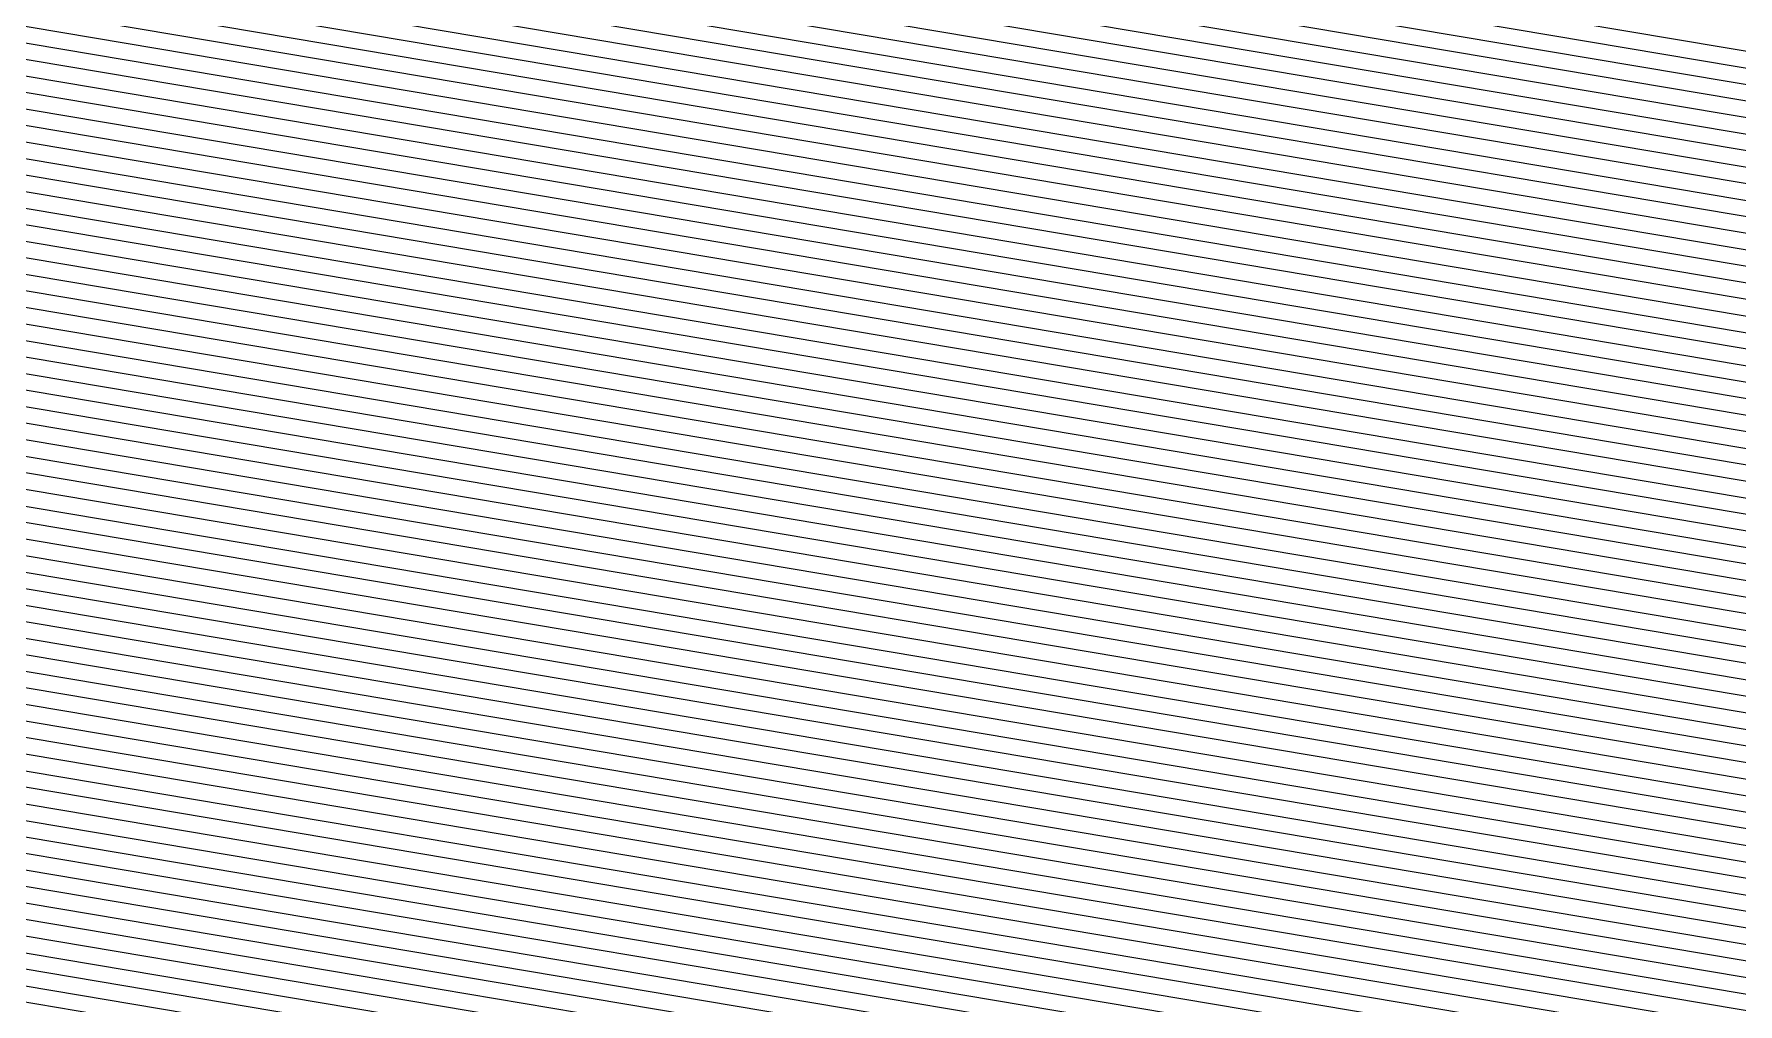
# Model space of a CAD drawing. Extents: x 7084 to 11035, y 13750 to 16729.
# Drawn here: x 8862.3 to 8932.6, y 14564 to 14604 of the extents above; entities that cross this region are included whole.
import ezdxf

# ---------------------------------------------------------------- set-up
doc = ezdxf.new("R2010")
doc.units = 0
doc.layers.add('Default', color=7, linetype='Continuous')

msp = doc.modelspace()

# ---------------------------------------------------------------- linework, layer by layer
at = {"layer": 'Default'}
for points in [[(9170.265, 15773.239), (9287.169, 15769.585), (9352.927, 15746.448), (9419.904, 15720.875), (9685.097, 15791.337), (9868.977, 15741.41), (10007.441, 15560.557), (10019.175, 15407.89), (10017.957, 15262.978), (9974.119, 15073.009), (9948.303, 14640.843), (9909.335, 14578.738), (9651.182, 14484.789), (9535.496, 14445.821), (9380.842, 14448.257), (9291.662, 14356.656), (8972.491, 14408.328), (8951.369, 14563.344), (8828.377, 14584.046), (8735.828, 14586.481), (8660.327, 14586.481), (8615.271, 14601.094), (8343.037, 14709.136)], [(9353.434, 15743.619), (9421.674, 15717.564), (9681.225, 15786.526), (9868.574, 15735.657), (10004.092, 15558.652), (10015.577, 15409.233), (10014.336, 15261.587), (9969.67, 15068.034), (9944.404, 14645.063), (9904.701, 14581.786), (9652.04, 14489.836), (9534.171, 14450.133), (9376.599, 14452.614), (9289.317, 14362.963), (8976.936, 14413.535), (8956.264, 14565.253), (8830.951, 14586.345), (8736.656, 14588.827), (8659.731, 14588.827), (8613.824, 14603.716), (8347.382, 14709.458)], [(8349.555, 14709.619), (8613.101, 14605.026), (8659.433, 14589.999), (8737.07, 14589.999), (8832.238, 14587.495), (8958.712, 14566.207), (8979.159, 14416.139), (9288.144, 14366.116), (9374.478, 14454.793), (9533.509, 14452.288), (9652.469, 14492.359), (9902.383, 14583.31), (9942.454, 14647.173), (9967.445, 15065.546), (10012.525, 15260.892), (10013.777, 15409.905), (10002.418, 15557.7), (9868.373, 15732.78), (9679.289, 15784.121), (9422.559, 15715.908), (9353.687, 15742.204)], [(9353.813, 15741.497), (9423.001, 15715.08), (9678.32, 15782.918), (9868.272, 15731.342), (10001.58, 15557.224), (10012.878, 15410.241), (10011.62, 15260.544), (9966.333, 15064.302), (9941.479, 14648.228), (9901.225, 14584.072), (9652.684, 14493.621), (9533.178, 14453.366), (9373.417, 14455.882), (9287.558, 14367.692), (8980.27, 14417.44), (8959.935, 14566.685), (8832.882, 14588.07), (8737.277, 14590.586), (8659.283, 14590.586), (8612.739, 14605.681), (8350.641, 14709.7)], [(9353.94, 15740.79), (9423.444, 15714.252), (9677.352, 15781.715), (9868.171, 15729.904), (10000.743, 15556.747), (10011.978, 15410.576), (10010.714, 15260.196), (9965.221, 15063.059), (9940.504, 14649.283), (9900.066, 14584.834), (9652.898, 14494.883), (9532.846, 14454.444), (9372.356, 14456.972), (9286.971, 14369.269), (8981.382, 14418.742), (8961.159, 14567.162), (8833.525, 14588.645), (8737.484, 14591.172), (8659.134, 14591.172), (8612.377, 14606.337), (8351.728, 14709.781)], [(9354.193, 15739.375), (9424.329, 15712.596), (9675.416, 15779.31), (9867.97, 15727.027), (9999.069, 15555.795), (10010.179, 15411.248), (10008.904, 15259.501), (9962.997, 15060.571), (9938.555, 14651.393), (9897.748, 14586.358), (9653.327, 14497.406), (9532.184, 14456.6), (9370.235, 14459.15), (9285.798, 14372.422), (8983.605, 14421.346), (8963.606, 14568.116), (8834.812, 14589.795), (8737.898, 14592.345), (8658.836, 14592.345), (8611.654, 14607.647), (8353.901, 14709.942)], [(9354.32, 15738.668), (9424.771, 15711.768), (9674.448, 15778.107), (9867.869, 15725.589), (9998.231, 15555.319), (10009.279, 15411.584), (10007.998, 15259.153), (9961.885, 15059.327), (9937.58, 14652.447), (9896.59, 14587.12), (9653.541, 14498.668), (9531.853, 14457.678), (9369.174, 14460.24), (9285.212, 14373.999), (8984.716, 14422.648), (8964.83, 14568.594), (8835.456, 14590.369), (8738.105, 14592.931), (8658.687, 14592.931), (8611.292, 14608.302), (8354.987, 14710.022)], [(9160.71, 15765.686), (9284.782, 15761.809), (9354.573, 15737.253), (9425.656, 15710.112), (9672.512, 15775.702), (9867.668, 15722.712), (9996.557, 15554.366), (10007.48, 15412.255), (10006.187, 15258.457), (9959.66, 15056.84), (9935.63, 14654.557), (9894.272, 14588.644), (9653.97, 14501.191), (9531.19, 14459.834), (9367.053, 14462.418), (9284.039, 14377.152), (8986.939, 14425.251), (8967.278, 14569.548), (8836.743, 14591.519), (8738.519, 14594.104), (8658.389, 14594.104), (8610.569, 14609.613), (8357.16, 14710.184)], [(9284.599, 15761.211), (9354.7, 15736.546), (9426.099, 15709.284), (9671.544, 15774.499), (9867.567, 15721.274), (9995.72, 15553.89), (10006.58, 15412.591), (10005.282, 15258.11), (9958.548, 15055.596), (9934.655, 14655.612), (9893.114, 14589.406), (9654.185, 14502.453), (9530.859, 14460.912), (9365.992, 14463.508), (9283.453, 14378.729), (8988.05, 14426.553), (8968.501, 14570.025), (8837.387, 14592.094), (8738.726, 14594.69), (8658.24, 14594.69), (8610.208, 14610.268), (8358.246, 14710.264)], [(9284.415, 15760.613), (9354.826, 15735.838), (9426.541, 15708.456), (9670.576, 15773.296), (9867.466, 15719.836), (9994.882, 15553.414), (10005.68, 15412.927), (10004.377, 15257.762), (9957.436, 15054.352), (9933.68, 14656.667), (9891.955, 14590.168), (9654.399, 14503.715), (9530.528, 14461.989), (9364.931, 14464.597), (9282.867, 14380.305), (8989.161, 14427.855), (8969.725, 14570.502), (8838.03, 14592.669), (8738.933, 14595.277), (8658.091, 14595.277), (8609.846, 14610.924), (8359.333, 14710.345)], [(9284.232, 15760.015), (9354.953, 15735.131), (9426.984, 15707.628), (9669.608, 15772.094), (9867.365, 15718.398), (9994.045, 15552.937), (10004.781, 15413.263), (10003.471, 15257.414), (9956.324, 15053.108), (9932.705, 14657.722), (9890.796, 14590.93), (9654.614, 14504.976), (9530.197, 14463.067), (9363.871, 14465.687), (9282.28, 14381.882), (8990.273, 14429.156), (8970.949, 14570.98), (8838.674, 14593.244), (8739.14, 14595.863), (8657.941, 14595.863), (8609.484, 14611.579), (8360.419, 14710.425)], [(9871.092, 15771.613), (10025.023, 15570.559), (10038.068, 15400.838), (10036.971, 15270.281), (9997.474, 15099.13), (9968.776, 14618.69), (9933.668, 14562.737), (9646.678, 14458.293), (9542.452, 14423.185), (9403.117, 14425.379), (9303.975, 14323.547), (8949.152, 14380.991), (8925.671, 14553.323), (8814.862, 14571.974), (8731.481, 14574.168), (8663.459, 14574.168), (8622.865, 14587.333), (8320.222, 14707.443)], [(9284.048, 15759.416), (9355.079, 15734.424), (9427.426, 15706.8), (9668.64, 15770.891), (9867.265, 15716.959), (9993.208, 15552.461), (10003.881, 15413.599), (10002.566, 15257.066), (9955.211, 15051.864), (9931.731, 14658.777), (9889.638, 14591.692), (9654.828, 14506.238), (9529.866, 14464.145), (9362.81, 14466.776), (9281.694, 14383.459), (8991.384, 14430.458), (8972.172, 14571.457), (8839.317, 14593.819), (8739.347, 14596.449), (8657.792, 14596.449), (8609.123, 14612.234), (8361.505, 14710.506)], [(9283.864, 15758.818), (9355.206, 15733.717), (9427.869, 15705.973), (9667.672, 15769.688), (9867.164, 15715.521), (9992.371, 15551.985), (10002.982, 15413.934), (10001.66, 15256.719), (9954.099, 15050.62), (9930.756, 14659.832), (9888.479, 14592.454), (9655.043, 14507.5), (9529.534, 14465.223), (9361.749, 14467.865), (9281.108, 14385.035), (8992.495, 14431.76), (8973.396, 14571.934), (8839.961, 14594.393), (8739.554, 14597.036), (8657.643, 14597.036), (8608.761, 14612.889), (8362.592, 14710.587)], [(9870.891, 15768.736), (10023.349, 15569.606), (10036.269, 15401.51), (10035.16, 15269.585), (9995.25, 15096.642), (9966.826, 14620.8), (9931.35, 14564.261), (9647.107, 14460.817), (9541.789, 14425.341), (9400.996, 14427.558), (9302.803, 14326.7), (8951.375, 14383.594), (8928.119, 14554.277), (8816.149, 14573.123), (8731.895, 14575.341), (8663.161, 14575.341), (8622.142, 14588.644), (8322.395, 14707.605)], [(9283.497, 15757.622), (9355.459, 15732.302), (9428.754, 15704.317), (9665.735, 15767.283), (9866.963, 15712.645), (9990.696, 15551.032), (10001.182, 15414.606), (9999.85, 15256.023), (9951.875, 15048.133), (9928.806, 14661.942), (9886.162, 14593.978), (9655.472, 14510.023), (9528.872, 14467.379), (9359.628, 14470.044), (9279.935, 14388.188), (8994.718, 14434.363), (8975.844, 14572.888), (8841.248, 14595.543), (8739.968, 14598.208), (8657.345, 14598.208), (8608.038, 14614.2), (8364.765, 14710.748)], [(9870.689, 15765.86), (10021.674, 15568.654), (10034.469, 15402.182), (10033.349, 15268.89), (9993.026, 15094.154), (9964.876, 14622.91), (9929.033, 14565.785), (9647.536, 14463.34), (9541.127, 14427.497), (9398.874, 14429.737), (9301.63, 14329.854), (8953.598, 14386.198), (8930.566, 14555.232), (8817.436, 14574.273), (8732.309, 14576.513), (8662.862, 14576.513), (8621.419, 14589.955), (8324.568, 14707.766)], [(9663.799, 15764.877), (9866.761, 15709.768), (9989.022, 15550.08), (9999.383, 15415.278), (9998.039, 15255.328), (9949.651, 15045.645), (9926.856, 14664.052), (9883.844, 14595.502), (9655.901, 14512.547), (9528.209, 14469.535), (9357.506, 14472.223), (9278.762, 14391.342), (8996.941, 14436.967), (8978.291, 14573.843), (8842.535, 14596.693), (8740.382, 14599.381), (8657.047, 14599.381), (8607.314, 14615.511), (8366.937, 14710.909)], [(9870.589, 15764.421), (10020.837, 15568.178), (10033.57, 15402.517), (10032.444, 15268.542), (9991.914, 15092.911), (9963.901, 14623.964), (9927.874, 14566.546), (9647.751, 14464.602), (9540.796, 14428.575), (9397.814, 14430.826), (9301.044, 14331.43), (8954.709, 14387.5), (8931.79, 14555.709), (8818.08, 14574.848), (8732.516, 14577.1), (8662.713, 14577.1), (8621.057, 14590.61), (8325.654, 14707.846)], [(9282.946, 15755.827), (9355.839, 15730.18), (9430.081, 15701.833), (9662.831, 15763.674), (9866.66, 15708.33), (9988.185, 15549.603), (9998.483, 15415.613), (9997.133, 15254.98), (9948.538, 15044.401), (9925.881, 14665.107), (9882.686, 14596.264), (9656.115, 14513.808), (9527.878, 14470.613), (9356.446, 14473.312), (9278.176, 14392.918), (8998.052, 14438.269), (8979.515, 14574.32), (8843.179, 14597.268), (8740.589, 14599.967), (8656.898, 14599.967), (8606.953, 14616.166), (8368.024, 14710.99)], [(9870.488, 15762.983), (10020, 15567.701), (10032.67, 15402.853), (10031.538, 15268.194), (9990.801, 15091.667), (9962.926, 14625.019), (9926.715, 14567.308), (9647.965, 14465.863), (9540.464, 14429.653), (9396.753, 14431.916), (9300.457, 14333.007), (8955.82, 14388.802), (8933.014, 14556.186), (8818.723, 14575.423), (8732.723, 14577.686), (8662.564, 14577.686), (8620.696, 14591.265), (8326.741, 14707.927)], [(9282.763, 15755.229), (9355.966, 15729.473), (9430.524, 15701.005), (9661.863, 15762.472), (9866.56, 15706.892), (9987.347, 15549.127), (9997.584, 15415.949), (9996.228, 15254.632), (9947.426, 15043.157), (9924.906, 14666.161), (9881.527, 14597.026), (9656.33, 14515.07), (9527.547, 14471.69), (9355.385, 14474.402), (9277.59, 14394.495), (8999.164, 14439.571), (8980.738, 14574.797), (8843.822, 14597.843), (8740.796, 14600.554), (8656.748, 14600.554), (8606.591, 14616.821), (8369.11, 14711.07)], [(9870.387, 15761.545), (10019.162, 15567.225), (10031.77, 15403.189), (10030.633, 15267.847), (9989.689, 15090.423), (9961.951, 14626.074), (9925.557, 14568.07), (9648.18, 14467.125), (9540.133, 14430.73), (9395.692, 14433.005), (9299.871, 14334.583), (8956.932, 14390.103), (8934.237, 14556.663), (8819.367, 14575.998), (8732.93, 14578.272), (8662.415, 14578.272), (8620.334, 14591.92), (8327.827, 14708.008)], [(9282.579, 15754.631), (9356.092, 15728.765), (9430.967, 15700.177), (9660.895, 15761.269), (9866.459, 15705.454), (9986.51, 15548.651), (9996.684, 15416.285), (9995.323, 15254.284), (9946.314, 15041.914), (9923.932, 14667.216), (9880.368, 14597.788), (9656.544, 14516.332), (9527.216, 14472.768), (9354.324, 14475.491), (9277.003, 14396.072), (9000.275, 14440.872), (8981.962, 14575.275), (8844.466, 14598.418)], [(9282.396, 15754.033), (9356.219, 15728.058), (9431.409, 15699.349), (9659.927, 15760.066), (9866.358, 15704.015), (9985.673, 15548.175), (9995.784, 15416.621), (9994.417, 15253.937), (9945.202, 15040.67), (9922.957, 14668.271), (9879.21, 14598.55), (9656.759, 14517.593), (9526.885, 14473.846), (9353.264, 14476.58), (9276.417, 14397.648), (9001.386, 14442.174), (8983.186, 14575.752), (8845.109, 14598.992), (8741.21, 14601.727), (8656.45, 14601.727)], [(9870.186, 15758.669), (10017.488, 15566.273), (10029.971, 15403.861), (10028.822, 15267.151), (9987.465, 15087.935), (9960.002, 14628.184), (9923.239, 14569.594), (9648.609, 14469.649), (9539.471, 14432.886), (9393.571, 14435.184), (9298.698, 14337.737), (8959.155, 14392.707), (8936.685, 14557.618), (8820.654, 14577.148), (8733.344, 14579.445)], [(9282.029, 15752.836), (9356.472, 15726.643), (9432.294, 15697.693), (9657.991, 15757.661), (9866.157, 15701.139), (9983.998, 15547.222), (9993.985, 15417.292), (9992.606, 15253.241), (9942.977, 15038.182), (9921.007, 14670.381), (9876.892, 14600.073), (9657.188, 14520.117), (9526.222, 14476.002), (9351.142, 14478.759), (9275.244, 14400.801), (9003.609, 14444.778), (8985.633, 14576.706), (8846.396, 14600.142), (8741.624, 14602.899), (8656.152, 14602.899), (8605.144, 14619.442), (8373.456, 14711.393)], [(9281.845, 15752.238), (9356.599, 15725.936), (9432.737, 15696.865), (9657.023, 15756.458), (9866.056, 15699.701), (9983.161, 15546.746), (9993.085, 15417.628), (9991.701, 15252.893), (9941.865, 15036.938), (9920.032, 14671.436), (9875.734, 14600.835), (9657.402, 14521.378), (9525.891, 14477.08), (9350.081, 14479.849), (9274.658, 14402.378), (9004.721, 14446.079), (8986.857, 14577.183), (8847.04, 14600.717), (8741.831, 14603.486), (8656.003, 14603.486), (8604.783, 14620.098), (8374.542, 14711.473)], [(8375.629, 14711.554), (8604.421, 14620.753), (8655.854, 14604.072), (8742.038, 14604.072), (8847.684, 14601.292), (8988.081, 14577.661), (9005.832, 14447.381), (9274.071, 14403.955), (9349.021, 14480.938), (9525.56, 14478.158), (9657.616, 14522.64), (9874.575, 14601.597), (9919.057, 14672.491), (9940.753, 15035.694), (9990.796, 15252.546), (9992.186, 15417.964), (9982.324, 15546.27), (9865.955, 15698.262), (9656.055, 15755.255), (9433.179, 15696.037), (9356.725, 15725.229), (9281.661, 15751.64)], [(8333.259, 14708.411), (8618.526, 14595.197), (8661.669, 14581.204), (8733.965, 14581.204), (8822.585, 14578.872), (8940.356, 14559.049), (8962.489, 14396.612), (9296.939, 14342.467), (9390.389, 14438.452), (9538.477, 14436.12), (9649.252, 14473.434), (9919.763, 14571.88), (9957.077, 14631.349), (9984.128, 15084.204), (10026.106, 15266.108), (10027.272, 15404.868), (10014.976, 15564.844), (9869.884, 15754.354)], [(9281.478, 15751.042), (9356.852, 15724.521), (9433.622, 15695.209), (9655.086, 15754.052), (9865.855, 15696.824), (9981.487, 15545.793), (9991.286, 15418.3), (9989.89, 15252.198), (9939.641, 15034.451), (9918.082, 14673.546), (9873.416, 14602.359), (9657.831, 14523.902), (9525.229, 14479.236), (9347.96, 14482.027), (9273.485, 14405.531), (9006.943, 14448.683), (8989.304, 14578.138), (8848.327, 14601.867), (8742.245, 14604.658), (8655.705, 14604.658), (8604.059, 14621.408), (8376.715, 14711.634)], [(9869.783, 15752.916), (10014.139, 15564.368), (10026.372, 15405.204), (10025.201, 15265.76), (9983.016, 15082.96), (9956.102, 14632.404), (9918.605, 14572.642), (9649.466, 14474.695), (9538.146, 14437.198), (9389.328, 14439.541), (9296.353, 14344.043), (8963.6, 14397.914), (8941.58, 14559.526), (8823.228, 14579.447), (8734.172, 14581.791), (8661.52, 14581.791), (8618.164, 14595.852), (8334.345, 14708.491)], [(9281.294, 15750.444), (9356.978, 15723.814), (9434.064, 15694.381), (9654.118, 15752.85), (9865.754, 15695.386), (9980.649, 15545.317), (9990.386, 15418.636), (9988.985, 15251.85), (9938.529, 15033.207), (9917.107, 14674.601), (9872.258, 14603.121), (9658.045, 14525.164), (9524.897, 14480.314), (9346.899, 14483.117), (9272.899, 14407.108), (9008.055, 14449.985), (8990.528, 14578.615), (8848.971, 14602.442), (8742.452, 14605.245), (8655.555, 14605.245), (8603.698, 14622.063), (8377.801, 14711.715)], [(9281.111, 15749.846), (9357.105, 15723.107), (9434.507, 15693.553), (9653.15, 15751.647), (9865.653, 15693.948), (9979.812, 15544.841), (9989.487, 15418.971), (9988.079, 15251.502), (9937.417, 15031.963), (9916.133, 14675.656), (9871.099, 14603.883), (9658.26, 14526.425), (9524.566, 14481.392), (9345.839, 14484.206), (9272.312, 14408.685), (9009.166, 14451.286), (8991.752, 14579.092), (8849.614, 14603.016), (8742.659, 14605.831), (8655.406, 14605.831), (8603.336, 14622.719), (8378.888, 14711.795)], [(9280.927, 15749.247), (9357.232, 15722.4), (9434.949, 15692.726), (9652.182, 15750.444), (9865.552, 15692.509), (9978.975, 15544.365), (9988.587, 15419.307), (9987.174, 15251.155), (9936.304, 15030.719), (9915.158, 14676.711), (9869.94, 14604.645), (9658.474, 14527.687), (9524.235, 14482.469), (9344.778, 14485.296), (9271.726, 14410.261), (9010.277, 14452.588), (8992.976, 14579.569), (8850.258, 14603.591), (8742.866, 14606.417), (8655.257, 14606.417), (8602.974, 14623.374), (8379.974, 14711.876)], [(9357.485, 15720.985), (9435.834, 15691.07), (9650.246, 15748.039), (9865.351, 15689.633), (9977.301, 15543.412), (9986.788, 15419.979), (9985.363, 15250.459), (9934.08, 15028.231), (9913.208, 14678.821), (9867.623, 14606.169), (9658.903, 14530.21), (9523.572, 14484.625), (9342.656, 14487.474), (9270.553, 14413.414), (9012.5, 14455.192), (8995.423, 14580.524), (8851.545, 14604.741), (8743.28, 14607.59), (8654.959, 14607.59), (8602.251, 14624.685), (8382.147, 14712.037)], [(9869.38, 15747.163), (10010.79, 15562.463), (10022.774, 15406.547), (10021.579, 15264.369), (9978.567, 15077.985), (9952.203, 14636.624), (9913.97, 14575.69), (9650.324, 14479.742), (9536.821, 14441.509), (9385.085, 14443.899), (9294.007, 14350.35), (8968.045, 14403.121), (8946.474, 14561.435), (8825.802, 14581.746), (8735, 14584.136), (8660.924, 14584.136), (8616.717, 14598.473), (8338.691, 14708.814)], [(9869.279, 15745.724), (10009.953, 15561.986), (10021.874, 15406.883), (10020.674, 15264.021), (9977.455, 15076.741), (9951.228, 14637.678), (9912.811, 14576.452), (9650.539, 14481.004), (9536.49, 14442.587), (9384.024, 14444.988), (9293.421, 14351.926), (8969.157, 14404.423), (8947.698, 14561.913), (8826.446, 14582.321), (8735.207, 14584.722), (8660.775, 14584.722), (8616.356, 14599.129), (8339.777, 14708.894)], [(9279.642, 15745.06), (9358.118, 15717.448), (9438.047, 15686.93), (9645.406, 15742.025), (9864.847, 15682.442), (9973.114, 15541.031), (9982.29, 15421.658), (9980.836, 15248.72), (9928.519, 15022.012), (9908.334, 14684.095), (9861.829, 14609.979), (9659.976, 14536.519), (9521.916, 14490.015), (9337.353, 14492.921), (9267.622, 14421.297), (9018.057, 14461.701), (9001.542, 14582.91), (8854.763, 14607.615), (8744.315, 14610.522)], [(9869.179, 15744.286), (10009.115, 15561.51), (10020.975, 15407.219), (10019.768, 15263.674), (9976.343, 15075.497), (9950.253, 14638.733), (9911.653, 14577.214), (9650.753, 14482.266), (9536.159, 14443.665), (9382.964, 14446.078), (9292.835, 14353.503), (8970.268, 14405.725), (8948.922, 14562.39), (8827.09, 14582.896), (8735.414, 14585.309), (8660.626, 14585.309), (8615.994, 14599.784), (8340.864, 14708.975)], [(8388.665, 14712.521), (8600.081, 14628.616), (8654.064, 14611.108), (8744.522, 14611.108), (8855.406, 14608.19), (9002.765, 14583.387), (9019.168, 14463.002), (9267.035, 14422.874), (9336.292, 14494.011), (9521.585, 14491.093), (9660.19, 14537.781), (9860.671, 14610.741), (9907.359, 14685.15), (9927.407, 15020.768), (9979.931, 15248.373), (9981.39, 15421.994), (9972.277, 15540.554), (9864.747, 15681.003), (9644.438, 15740.822), (9438.489, 15686.102), (9358.244, 15716.741), (9279.458, 15744.462)], [(9279.275, 15743.864), (9358.371, 15716.034), (9438.932, 15685.274), (9643.469, 15739.62), (9864.646, 15679.565), (9971.44, 15540.078), (9980.49, 15422.329), (9979.025, 15248.025), (9926.295, 15019.525), (9906.384, 14686.205), (9859.512, 14611.503), (9660.405, 14539.042), (9521.254, 14492.17), (9335.231, 14495.1), (9266.449, 14424.451), (9020.28, 14464.304), (9003.989, 14583.864), (8856.05, 14608.765), (8744.729, 14611.695), (8653.915, 14611.695)], [(9869.078, 15742.848), (10008.278, 15561.034), (10020.075, 15407.554), (10018.863, 15263.326), (9975.231, 15074.253), (9949.278, 14639.788), (9910.494, 14577.976), (9650.968, 14483.527), (9535.827, 14444.743), (9381.903, 14447.167), (9292.248, 14355.079), (8971.38, 14407.026), (8950.146, 14562.867), (8827.733, 14583.471), (8735.621, 14585.895), (8660.476, 14585.895), (8615.632, 14600.439), (8341.95, 14709.055)], [(9357.991, 15718.156), (9437.604, 15687.758), (9646.374, 15743.228), (9864.948, 15683.88), (9973.952, 15541.507), (9983.189, 15421.322), (9981.742, 15249.068), (9929.631, 15023.256), (9909.309, 14683.04), (9862.988, 14609.217), (9659.761, 14535.257), (9522.248, 14488.937), (9338.414, 14491.832), (9268.208, 14419.721), (9016.946, 14460.399), (9000.318, 14582.433), (8854.119, 14607.041), (8744.108, 14609.935), (8654.362, 14609.935), (8600.804, 14627.306), (8386.493, 14712.36)], [(9279.091, 15743.266), (9358.497, 15715.326), (9439.374, 15684.446), (9642.501, 15738.417), (9864.545, 15678.127), (9970.603, 15539.602), (9979.591, 15422.665), (9978.12, 15247.677), (9925.182, 15018.281), (9905.409, 14687.26), (9858.353, 14612.265), (9660.619, 14540.304), (9520.923, 14493.248), (9334.171, 14496.189), (9265.862, 14426.027), (9021.391, 14465.606), (9005.213, 14584.342), (8856.693, 14609.34)], [(9278.724, 15742.069), (9358.751, 15713.912), (9440.259, 15682.79), (9640.565, 15736.011), (9864.344, 15675.25), (9968.928, 15538.649), (9977.791, 15423.337), (9976.309, 15246.982), (9922.958, 15015.793), (9903.459, 14689.37), (9856.036, 14613.789), (9661.048, 14542.827), (9520.26, 14495.404), (9332.049, 14498.368), (9264.69, 14429.181), (9023.614, 14468.209), (9007.66, 14585.296), (8857.981, 14610.49)], [(9278.357, 15740.873), (9359.004, 15712.497), (9441.144, 15681.134), (9638.629, 15733.606), (9864.142, 15672.374), (9967.254, 15537.697), (9975.992, 15424.008), (9974.498, 15246.286), (9920.734, 15013.305), (9901.51, 14691.48), (9853.719, 14615.313), (9661.477, 14545.351), (9519.598, 14497.56), (9329.928, 14500.547), (9263.517, 14432.334), (9025.836, 14470.813), (9010.108, 14586.251), (8859.268, 14611.639), (8745.764, 14614.626), (8653.169, 14614.626), (8597.911, 14632.548), (8395.184, 14713.004)], [(9868.876, 15739.971), (10006.604, 15560.081), (10018.276, 15408.226), (10017.052, 15262.63), (9973.006, 15071.765), (9947.328, 14641.898), (9908.177, 14579.5), (9651.397, 14486.051), (9535.165, 14446.899), (9379.781, 14449.346), (9291.076, 14358.233), (8973.602, 14409.63), (8952.593, 14563.821), (8829.02, 14584.621), (8736.035, 14587.068)], [(9277.806, 15739.078), (9359.384, 15710.375), (9442.472, 15678.651), (9635.725, 15729.998), (9863.84, 15668.059), (9964.742, 15536.268), (9973.293, 15425.016), (9971.782, 15245.243), (9917.397, 15009.574), (9898.585, 14694.644), (9850.243, 14617.599), (9662.12, 14549.136), (9518.604, 14500.794), (9326.746, 14503.815), (9261.758, 14437.064), (9029.171, 14474.718), (9013.779, 14587.682), (8861.198, 14613.364), (8746.385, 14616.385), (8652.722, 14616.385), (8596.826, 14634.514), (8398.443, 14713.246)], [(9868.776, 15738.533), (10005.767, 15559.605), (10017.376, 15408.562), (10016.147, 15262.283), (9971.894, 15070.522), (9946.354, 14642.953), (9907.018, 14580.262), (9651.611, 14487.312), (9534.834, 14447.977), (9378.721, 14450.435), (9290.489, 14359.809), (8974.714, 14410.932), (8953.817, 14564.299), (8829.664, 14585.196)], [(8391.925, 14712.763), (8598.996, 14630.582), (8653.617, 14612.867), (8745.143, 14612.867), (8857.337, 14609.915), (9006.436, 14584.819), (9022.502, 14466.908), (9265.276, 14427.604), (9333.11, 14497.279), (9520.592, 14494.326), (9660.834, 14541.566), (9857.195, 14613.027), (9904.434, 14688.315), (9924.07, 15017.037), (9977.215, 15247.329), (9978.691, 15423.001), (9969.765, 15539.126)], [(10008.379, 15411.92), (10007.093, 15258.805), (9960.772, 15058.083), (9936.605, 14653.502), (9895.431, 14587.882), (9653.756, 14499.929), (9531.522, 14458.756), (9368.114, 14461.329), (9284.626, 14375.576), (8985.827, 14423.949), (8966.054, 14569.071), (8836.099, 14590.944), (8738.312, 14593.518), (8658.538, 14593.518), (8610.931, 14608.958), (8356.073, 14710.103)], [(9662.764, 14552.921), (9517.611, 14504.027), (9323.564, 14507.083), (9259.999, 14441.794), (9032.505, 14478.624), (9017.45, 14589.114), (8863.129, 14615.089), (8747.006, 14618.144), (8652.275, 14618.144), (8595.741, 14636.48), (8401.702, 14713.488), (8386.423, 14760.854), (8413.926, 14854.057), (8403.23, 14954.901), (8327.956, 15162.488)], [(8348.469, 14709.539), (8613.462, 14604.371), (8659.582, 14589.413), (8736.863, 14589.413), (8831.594, 14586.92), (8957.488, 14565.73), (8978.048, 14414.837), (9288.73, 14364.539), (9375.539, 14453.703), (9533.84, 14451.21), (9652.255, 14491.098), (9903.542, 14582.548), (9943.429, 14646.118), (9968.558, 15066.79)], [(8372.369, 14711.312), (8605.506, 14618.787), (8656.301, 14602.313), (8741.417, 14602.313), (8845.753, 14599.567), (8984.41, 14576.229), (9002.498, 14443.476), (9275.83, 14399.225), (9352.203, 14477.67), (9526.553, 14474.924), (9656.973, 14518.855), (9878.051, 14599.312), (9921.982, 14669.326), (9944.09, 15039.426)], [(8399.529, 14713.327), (8596.465, 14635.169), (8652.573, 14616.972), (8746.592, 14616.972), (8861.842, 14613.939), (9015.002, 14588.159), (9030.282, 14476.02), (9261.172, 14438.64), (9325.685, 14504.904)], [(8400.616, 14713.407), (8596.103, 14635.824), (8652.424, 14617.558), (8746.799, 14617.558), (8862.485, 14614.514), (9016.226, 14588.637), (9031.393, 14477.322), (9260.585, 14440.217), (9324.624, 14505.994), (9517.942, 14502.949), (9662.549, 14551.659), (9847.925, 14619.123)], [(8394.097, 14712.924), (8598.273, 14631.893), (8653.319, 14614.04), (8745.557, 14614.04), (8858.624, 14611.065), (9008.884, 14585.773), (9024.725, 14469.511), (9264.103, 14430.757)], [(8396.27, 14713.085), (8597.55, 14633.203), (8653.02, 14615.213), (8745.971, 14615.213), (8859.911, 14612.214), (9011.331, 14586.728), (9026.948, 14472.115), (9262.931, 14433.91)], [(8397.357, 14713.166), (8597.188, 14633.858), (8652.871, 14615.799), (8746.178, 14615.799), (8860.555, 14612.789), (9012.555, 14587.205), (9028.059, 14473.417), (9262.344, 14435.487)], [(8381.061, 14711.957), (8602.613, 14624.029), (8655.108, 14607.004), (8743.073, 14607.004), (8850.901, 14604.166), (8994.199, 14580.047), (9011.389, 14453.89), (9271.14, 14411.838), (9343.717, 14486.385), (9523.904, 14483.547), (9658.689, 14528.949), (9868.782, 14605.407)], [(8383.233, 14712.118), (8601.889, 14625.34), (8654.81, 14608.176), (8743.487, 14608.176), (8852.188, 14605.316), (8996.647, 14581.001), (9013.611, 14456.494)], [(8384.32, 14712.198), (8601.528, 14625.995), (8654.661, 14608.763), (8743.694, 14608.763), (8852.832, 14605.891), (8997.87, 14581.478), (9014.723, 14457.795), (9269.381, 14416.568)], [(9659.547, 14533.996), (9522.579, 14487.859), (9339.474, 14490.742), (9268.794, 14418.144), (9015.834, 14459.097), (8999.094, 14581.956), (8853.476, 14606.466), (8743.901, 14609.349), (8654.512, 14609.349), (8601.166, 14626.65), (8385.406, 14712.279)], [(8363.678, 14710.667), (8608.399, 14613.545), (8657.494, 14597.622), (8739.761, 14597.622), (8840.604, 14594.968), (8974.62, 14572.411), (8993.607, 14433.062)], [(9885.003, 14594.74), (9655.686, 14511.285), (9528.541, 14468.457), (9358.567, 14471.134), (9279.349, 14389.765), (8995.83, 14435.665), (8977.067, 14573.366), (8841.891, 14596.118), (8740.175, 14598.795), (8657.196, 14598.795), (8607.676, 14614.855), (8365.851, 14710.828)], [(8352.814, 14709.861), (8612.016, 14606.992), (8658.985, 14591.759), (8737.691, 14591.759), (8834.169, 14589.22), (8962.383, 14567.639), (8982.493, 14420.044)], [(8346.296, 14709.378), (8614.186, 14603.06), (8659.88, 14588.24), (8736.449, 14588.24), (8830.307, 14585.771), (8955.04, 14564.776), (8975.825, 14412.233)], [(8332.173, 14708.33), (8618.887, 14594.542), (8661.819, 14580.618), (8733.758, 14580.618), (8821.941, 14578.297), (8939.132, 14558.572), (8961.377, 14395.31), (9297.525, 14340.89)], [(8335.432, 14708.572), (8617.802, 14596.507), (8661.371, 14582.377), (8734.379, 14582.377), (8823.872, 14580.022), (8942.803, 14560.004), (8964.711, 14399.216), (9295.766, 14345.62), (9388.267, 14440.631), (9537.815, 14438.276), (9649.681, 14475.957), (9917.446, 14573.404)], [(9649.895, 14477.219), (9537.483, 14439.354), (9387.206, 14441.72), (9295.18, 14347.196), (8965.823, 14400.517), (8944.027, 14560.481), (8824.515, 14580.597), (8734.586, 14582.963), (8661.222, 14582.963), (8617.441, 14597.163), (8336.518, 14708.652)], [(9650.11, 14478.48), (9537.152, 14440.432), (9386.146, 14442.81), (9294.594, 14348.773), (8966.934, 14401.819), (8945.251, 14560.958), (8825.159, 14581.172), (8734.793, 14583.55), (8661.073, 14583.55), (8617.079, 14597.818), (8337.605, 14708.733)], [(8323.481, 14707.685), (8621.78, 14589.299), (8663.012, 14575.927), (8732.102, 14575.927), (8816.793, 14573.698), (8929.342, 14554.754), (8952.486, 14384.896), (9302.216, 14328.277), (9399.935, 14428.648)], [(8328.913, 14708.088), (8619.972, 14592.576), (8662.266, 14578.859), (8733.137, 14578.859), (8820.01, 14576.573), (8935.461, 14557.14), (8958.043, 14391.405), (9299.285, 14336.16), (9394.631, 14434.095), (9539.802, 14431.808), (9648.394, 14468.387), (9924.398, 14568.832), (9960.977, 14627.129)], [(8331.086, 14708.249), (8619.249, 14593.886), (8661.968, 14580.032), (8733.551, 14580.032), (8821.298, 14577.722), (8937.908, 14558.095), (8960.266, 14394.009), (9298.112, 14339.313), (9392.51, 14436.273), (9539.14, 14433.964), (9648.823, 14470.91), (9922.081, 14570.356), (9959.027, 14629.239)], [(8321.309, 14707.524), (8622.504, 14587.989), (8663.31, 14574.754), (8731.688, 14574.754), (8815.505, 14572.549), (8926.895, 14553.8), (8950.264, 14382.293), (9303.389, 14325.124), (9402.056, 14426.469), (9542.12, 14424.263), (9646.893, 14459.555), (9932.509, 14563.499)]]:
    msp.add_lwpolyline(points, dxfattribs=at)

doc.saveas('drawing.dxf')
